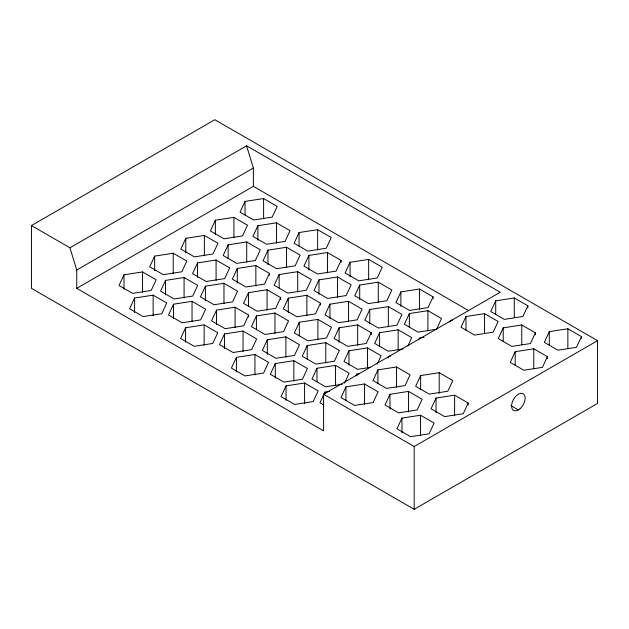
<?xml version="1.0" encoding="UTF-8"?>
<svg xmlns="http://www.w3.org/2000/svg" width="629" height="629" viewBox="0 0 629 629"><rect width="100%" height="100%" fill="white"/><g stroke="black" fill="none" stroke-linecap="round" stroke-linejoin="round"><path stroke-width="0.94" d="M123.992 274.802L119.023 285.519L132.609 293.358L151.172 290.488L156.141 279.771L142.555 271.925L123.992 274.802L123.992 289.324M134.59 298.028L129.613 308.745L143.2 316.591L161.763 313.722L166.74 303.005L153.146 295.158L134.59 298.028L134.59 312.558M154.648 256.105L149.671 266.822L163.265 274.669L181.82 271.791L186.797 261.074L173.211 253.235L154.648 256.105L154.648 270.635M165.521 280.392L160.552 291.109L174.139 298.956L192.702 296.078L197.671 285.362L184.085 277.523L165.521 280.392L165.521 294.922M185.814 238.305L180.838 249.021L194.424 256.868L212.987 253.998L217.964 243.281L204.37 235.435L185.814 238.305L185.814 252.834M173.478 304.208L168.509 314.925L182.095 322.771L200.659 319.902L205.628 309.185L192.042 301.338L173.478 304.208L173.478 318.738M215.362 220.213L210.393 230.929L223.979 238.776L242.542 235.899L247.512 225.182L233.925 217.343L215.362 220.213L215.362 234.743M197.522 262.922L192.545 273.639L206.139 281.478L224.695 278.608L229.671 267.891L216.085 260.044L197.522 262.922L197.522 277.444M185.586 327.756L180.617 338.473L194.204 346.32L212.767 343.442L217.736 332.725L204.15 324.886L185.586 327.756L185.586 342.286M205.408 286.179L200.439 296.896L214.025 304.743L232.588 301.873L237.558 291.156L223.971 283.309L205.408 286.179L205.408 300.709M245.043 201.422L240.074 212.138L253.66 219.985L272.215 217.115L277.192 206.398L263.606 198.552L245.043 201.422L245.043 214.984M228.146 244.815L223.177 255.531L236.763 263.378L255.327 260.508L260.296 249.792L246.71 241.945L228.146 244.815L228.146 258.377M216.525 310.121L211.548 320.837L225.135 328.676L243.698 325.806L248.675 315.09L235.089 307.243L216.525 310.121L216.525 324.643M237.306 268.434L232.329 279.15L245.915 286.997L264.479 284.127L269.456 273.411L255.861 265.564L237.306 268.434L237.306 282.964M257.906 225.693L252.929 236.41L266.523 244.256L285.079 241.387L290.055 230.67L276.469 222.823L257.906 225.693L257.906 240.223M224.482 333.936L219.505 344.653L233.1 352.499L251.655 349.63L256.632 338.913L243.046 331.066L224.482 333.936L224.482 348.466M267.985 250.138L263.016 260.854L276.603 268.701L295.166 265.831L300.135 255.115L286.549 247.268L267.985 250.138L267.985 264.667M248.518 292.642L243.549 303.359L257.135 311.206L275.699 308.336L280.668 297.619L267.081 289.772L248.518 292.642L248.518 306.205M236.394 357.366L231.417 368.083L245.003 375.93L263.567 373.06L268.544 362.343L254.949 354.497L236.394 357.366L236.394 371.896M256.412 315.907L251.435 326.624L265.029 334.471L283.585 331.601L288.562 320.884L274.975 313.038L256.412 315.907L256.412 329.47M279.15 274.543L274.173 285.259L287.76 293.106L306.323 290.236L311.3 279.52L297.714 271.673L279.15 274.543L279.15 288.106M299.082 232.541L294.105 243.258L307.691 251.105L326.254 248.235L331.231 237.518L317.637 229.671L299.082 232.541L299.082 246.104M267.325 339.731L262.356 350.447L275.942 358.294L294.506 355.424L299.475 344.708L285.888 336.861L267.325 339.731L267.325 354.261M288.302 298.162L283.333 308.878L296.919 316.725L315.475 313.855L320.452 303.139L306.866 295.292L288.302 298.162L288.302 312.692M308.91 255.421L303.933 266.138L317.519 273.985L336.083 271.115L341.06 260.398L327.465 252.551L308.91 255.421L308.91 269.951M275.282 363.554L270.313 374.271L283.899 382.11L302.463 379.24L307.432 368.523L293.845 360.684L275.282 363.554L275.282 378.076M299.325 322.26L294.348 332.977L307.943 340.824L326.498 337.954L331.475 327.237L317.889 319.39L299.325 322.26L299.325 335.823M318.989 279.866L314.013 290.582L327.599 298.429L346.162 295.559L351.139 284.843L337.553 276.996L318.989 279.866L318.989 294.396M286.038 385.884L281.061 396.6L294.647 404.447L313.211 401.569L318.188 390.853L304.593 383.014L286.038 385.884L286.038 400.414M307.211 345.525L302.242 356.242L315.829 364.089L334.392 361.211L339.361 350.495L325.775 342.656L307.211 345.525L307.211 359.08M329.95 304.161L324.981 314.877L338.567 322.724L357.13 319.846L362.1 309.13L348.513 301.291L329.95 304.161L329.95 318.691M350.078 262.269L345.109 272.986L358.695 280.833L377.258 277.963L382.228 267.246L368.641 259.4L350.078 262.269L350.078 276.799M344.527 383.108L349.119 373.217L335.532 365.378L316.969 368.248L312 378.965L325.586 386.811L342.294 384.225M339.102 327.78L334.133 338.496L347.719 346.343L366.282 343.465L371.252 332.749L357.665 324.91L339.102 327.78L339.102 342.31M359.709 285.039L354.732 295.756L368.327 303.603L386.882 300.725L391.859 290.008L378.273 282.169L359.709 285.039L359.709 299.569M329.572 391.348L324.926 392.064L319.957 402.78L323.353 404.746M377.29 363.994L381.119 355.747L367.533 347.9L348.969 350.77L343.992 361.486L357.587 369.333L370.575 367.328M369.789 309.484L364.82 320.2L378.406 328.047L396.97 325.169L401.939 314.461L388.352 306.614L369.789 309.484L369.789 324.014M345.942 386.859L340.973 397.575L354.559 405.422L373.123 402.552L378.092 391.836L364.506 383.989L345.942 386.859L345.942 400.587M356.093 375.686L356.855 374.035L359.639 373.602M407.922 345.887L411.743 337.647L398.157 329.8L379.594 332.67L374.625 343.387L388.211 351.234L403.055 348.938M400.885 291.887L395.908 302.604L409.495 310.443L428.058 307.573L433.035 296.857L419.441 289.018L400.885 291.887L400.885 306.409M377.935 369.86L372.966 380.576L386.552 388.415L405.115 385.546L410.084 374.829L396.498 366.982L377.935 369.86L377.935 383.588M387.983 357.94L388.753 356.289L390.609 356.006M409.353 313.549L404.376 324.265L417.971 332.112L436.526 329.242L441.503 318.526L427.917 310.679L409.353 313.549L409.353 327.111M389.98 394.281L385.011 404.997L398.597 412.844L417.161 409.974L422.13 399.258L408.543 391.411L389.98 394.281L389.98 408.992M418.67 339.644L419.433 337.993L424.072 337.278M420.644 375.568L415.667 386.285L429.253 394.131L447.817 391.254L452.794 380.545L439.199 372.698L420.644 375.568L420.644 389.296M401.955 418.104L396.985 428.821L410.572 436.668L429.127 433.798L434.104 423.081L420.518 415.234L401.955 418.104L401.955 432.815M449.759 322.048L450.529 320.397L452.385 320.114M465.987 316.521L461.018 327.237L474.604 335.076L493.167 332.206L498.137 321.49L484.55 313.643L465.987 316.521L465.987 330.249M436.046 398.055L431.077 408.771L444.664 416.61L463.227 413.74L468.196 403.024L454.61 395.177L436.046 398.055L436.046 412.758M495.715 300.819L490.746 311.536L504.332 319.383L522.896 316.513L527.865 305.796L514.278 297.949L495.715 300.819L495.715 314.547M503.231 327.858L498.262 338.575L511.849 346.422L530.412 343.552L535.381 332.835L521.795 324.989L503.231 327.858L503.231 341.586M515.206 351.682L510.237 362.398L523.823 370.245L542.387 367.375L547.356 356.659L533.769 348.812L515.206 351.682L515.206 365.41M549.298 331.632L544.329 342.349L557.915 350.196L576.479 347.318L581.448 336.601L567.861 328.763L549.298 331.632L549.298 345.36M31.45 225.567L214.819 119.699L597.55 340.666L597.55 403.433L414.181 509.301L31.45 288.334L31.45 225.567L69.953 247.795L76.746 270.022L76.746 288.334L323.589 430.849L323.589 394.234L500.236 292.249L246.592 145.81L69.953 247.795M76.746 270.022L253.385 168.037L246.592 145.81M76.746 288.334L253.385 186.349L468.849 310.742M323.589 394.234L414.181 446.535L597.55 340.666M510.756 405.54L518.351 409.927M581.448 336.601L581.448 338.567M567.861 328.763L567.861 348.372M547.356 356.659L547.356 358.616M535.381 332.835L535.381 334.793M533.769 348.812L533.769 368.429M527.865 305.796L527.865 307.754M521.795 324.989L521.795 344.598M514.278 297.949L514.278 317.559M484.55 313.643L484.55 333.26M468.196 403.024L468.196 404.99M454.61 395.177L454.61 415.777M439.199 372.698L439.199 393.29M433.035 296.857L433.035 298.799M427.917 310.679L427.917 331.019M420.518 415.234L420.518 435.826M419.441 289.018L419.441 309.35M414.181 446.535L414.181 509.301M408.543 391.411L408.543 412.003M398.157 329.8L398.157 350.141M396.498 366.982L396.498 387.582M388.352 306.614L388.352 326.954M379.594 332.67L379.594 346.233M378.273 282.169L378.273 302.502M371.252 332.749L371.252 334.691M368.641 259.4L368.641 279.74M367.533 347.9L367.533 368.24M364.506 383.989L364.506 404.581M357.665 324.91L357.665 345.242M356.855 374.035L356.855 375.977M348.969 350.77L348.969 365.3M348.513 301.291L348.513 321.631M341.06 260.398L341.06 262.332M337.553 276.996L337.553 297.336M335.532 365.378L335.532 385.711M327.465 252.551L327.465 272.892M325.775 342.656L325.775 362.988M324.926 392.064L324.926 394.006M320.452 303.139L320.452 305.073M317.889 319.39L317.889 339.731M317.637 229.671L317.637 250.012M316.969 368.248L316.969 381.803M306.866 295.292L306.866 315.632M304.593 383.014L304.593 403.354M297.714 271.673L297.714 292.013M293.845 360.684L293.845 381.017M286.549 247.268L286.549 267.608M285.888 336.861L285.888 357.201M280.668 297.619L280.668 299.553M276.469 222.823L276.469 243.164M274.975 313.038L274.975 333.378M269.456 273.411L269.456 275.345M267.081 289.772L267.081 310.113M263.606 198.552L263.606 218.892M255.861 265.564L255.861 285.904M254.949 354.497L254.949 374.837M253.385 168.037L253.385 186.349M248.675 315.09L248.675 317.032M246.71 241.945L246.71 262.285M243.046 331.066L243.046 351.407M235.089 307.243L235.089 327.583M233.925 217.343L233.925 237.676M223.971 283.309L223.971 303.65M216.085 260.044L216.085 280.385M204.37 235.435L204.37 255.775M204.15 324.886L204.15 345.219M192.042 301.338L192.042 321.678M184.085 277.523L184.085 297.855M173.211 253.235L173.211 273.568M153.146 295.158L153.146 315.499M142.555 271.925L142.555 292.265M520.112 408.646A9.608 5.551 -60 0 0 523.155 393.762A9.608 5.551 -60 0 0 511.794 403.842A9.608 5.551 -60 0 0 520.112 408.646"/></g></svg>
